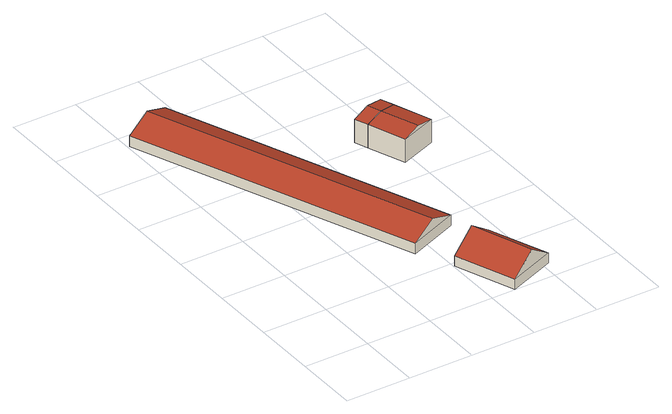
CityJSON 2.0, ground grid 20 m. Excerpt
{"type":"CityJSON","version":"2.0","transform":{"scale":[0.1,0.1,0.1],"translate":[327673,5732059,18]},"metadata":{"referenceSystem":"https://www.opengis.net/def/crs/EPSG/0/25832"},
"CityObjects":{
"building1":{"type":"Building","attributes":{"Geometrietyp2DReferenz":"3000","Gemeindeschluessel":"05170048","function":"31001_2720","roofType":"3100","measuredHeight":6.83},"address":[{"country":"Germany","locality":"Wesel","thoroughfareNumber":"12","thoroughfareName":"Bergen"}],"geometry":[{"type":"Solid","lod":"2","boundaries":[[[[0,1,2,3]],[[4,5,1,0]],[[6,7,5,4]],[[3,2,7,6]],[[0,8,4]],[[6,9,3]],[[3,9,8,0]],[[4,8,9,6]],[[1,5,7,2]]]],"semantics":{"surfaces":[{"type":"WallSurface"},{"type":"RoofSurface"},{"type":"GroundSurface"}],"values":[[0,0,0,0,0,0,1,1,2]]}}]},
"building2":{"type":"Building","attributes":{"Geometrietyp2DReferenz":"3000","Gemeindeschluessel":"05170048","function":"31001_2720","roofType":"3100","measuredHeight":8.62},"address":[{"country":"Germany","locality":"Wesel","thoroughfareNumber":"12","thoroughfareName":"Bergen"}],"geometry":[{"type":"Solid","lod":"2","boundaries":[[[[10,11,12,13]],[[14,15,11,10]],[[16,17,15,14]],[[13,12,17,16]],[[10,18,14]],[[16,19,13]],[[13,19,18,10]],[[14,18,19,16]],[[11,15,17,12]]]],"semantics":{"surfaces":[{"type":"WallSurface"},{"type":"RoofSurface"},{"type":"GroundSurface"}],"values":[[0,0,0,0,0,0,1,1,2]]}}]},
"building3":{"type":"Building","attributes":{"Geometrietyp2DReferenz":"3000","Gemeindeschluessel":"05170048","function":"31001_2720","roofType":"3100","measuredHeight":8.63},"address":[{"country":"Germany","locality":"Wesel","thoroughfareNumber":"12","thoroughfareName":"Bergen"}],"geometry":[{"type":"Solid","lod":"2","boundaries":[[[[20,21,22,23]],[[24,25,21,20]],[[26,27,25,24]],[[23,22,27,26]],[[20,28,24]],[[26,29,23]],[[23,29,28,20]],[[24,28,29,26]],[[21,25,27,22]]]],"semantics":{"surfaces":[{"type":"WallSurface"},{"type":"RoofSurface"},{"type":"GroundSurface"}],"values":[[0,0,0,0,0,0,1,1,2]]}}]},
"building4":{"type":"Building","attributes":{"name":"Hegemannshof","Geometrietyp2DReferenz":"3000","Gemeindeschluessel":"05170048","function":"31001_2720","roofType":"3100","measuredHeight":8.64},"address":[{"country":"Germany","locality":"Wesel","thoroughfareNumber":"12","thoroughfareName":"Bergen"}],"geometry":[{"type":"Solid","lod":"2","boundaries":[[[[30,31,21,20]],[[32,33,31,30]],[[24,25,33,32]],[[20,21,25,24]],[[30,34,32]],[[24,28,20]],[[20,28,34,30]],[[32,34,28,24]],[[31,33,25,21]]]],"semantics":{"surfaces":[{"type":"WallSurface"},{"type":"RoofSurface"},{"type":"GroundSurface"}],"values":[[0,0,0,0,0,0,1,1,2]]}}]}
},
"vertices":[
[505,356,41],[505,356,8],[162,1215,8],[162,1215,41],[349,293,41],[349,293,8],[6,1153,41],[6,1153,8],[427,325,76],[84,1184,76],
[618,56,42],[618,56,10],[548,240,10],[548,240,42],[472,0,42],[472,0,10],[402,185,42],[402,185,10],[545,28,96],[475,213,96],
[641,834,84],[641,834,10],[626,875,10],[626,875,84],[529,791,84],[529,791,10],[513,832,84],[513,832,10],[585,812,96],[570,854,96],
[685,718,84],[685,718,10],[573,676,84],[573,676,10],[629,697,96]
]}
